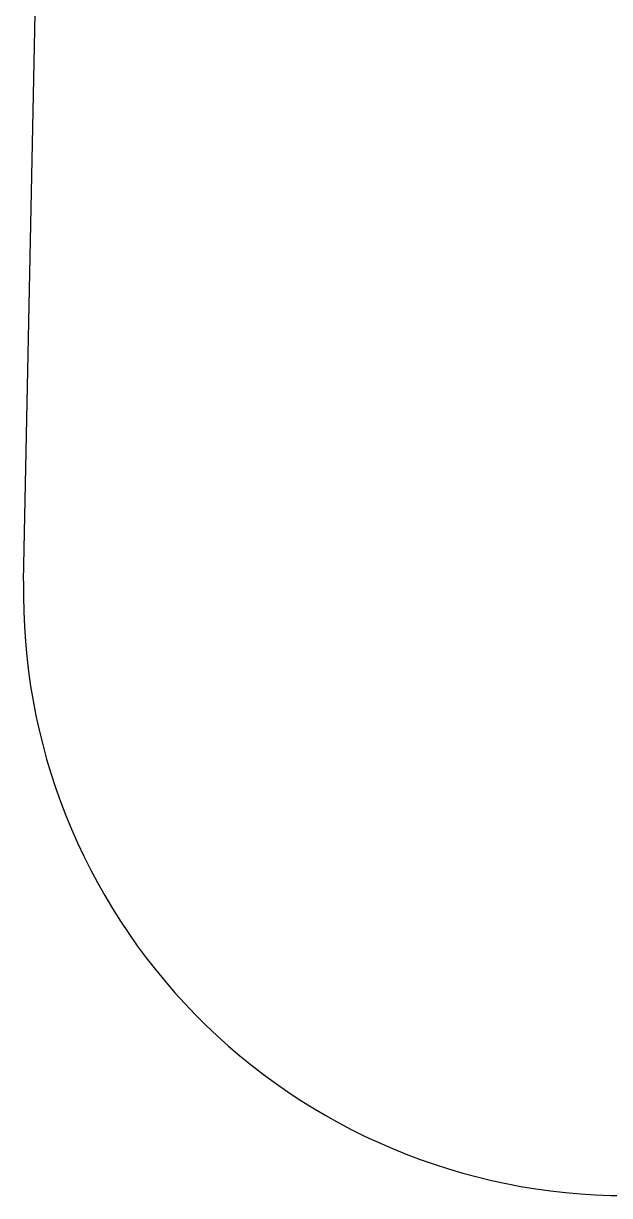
# Model space of a CAD drawing. Header units: inches. Extents: x -7543 to -822, y 102837 to 190349.
# Drawn here: x -837.39344 to -837.38371, y 102837.01408 to 102837.03355 of the extents above; entities that cross this region are included whole.
import ezdxf

# ---------------------------------------------------------------- set-up
doc = ezdxf.new("R2010")
doc.units = ezdxf.units.IN
doc.header["$MEASUREMENT"] = 0
doc.layers.add('ARSA', color=7, linetype='Continuous', lineweight=30)

msp = doc.modelspace()

# ---------------------------------------------------------------- linework, layer by layer
at = {"layer": 'ARSA', "color": 40}
msp.add_line((-837.3934416147958, 102837.0242861329), (-837.3870288099231, 102837.3374954848), dxfattribs=at)
msp.add_arc((-837.3834437101627, 102837.0240814308), 0.01, 178.8270615355184, 270, dxfattribs=at)

doc.saveas('drawing.dxf')
